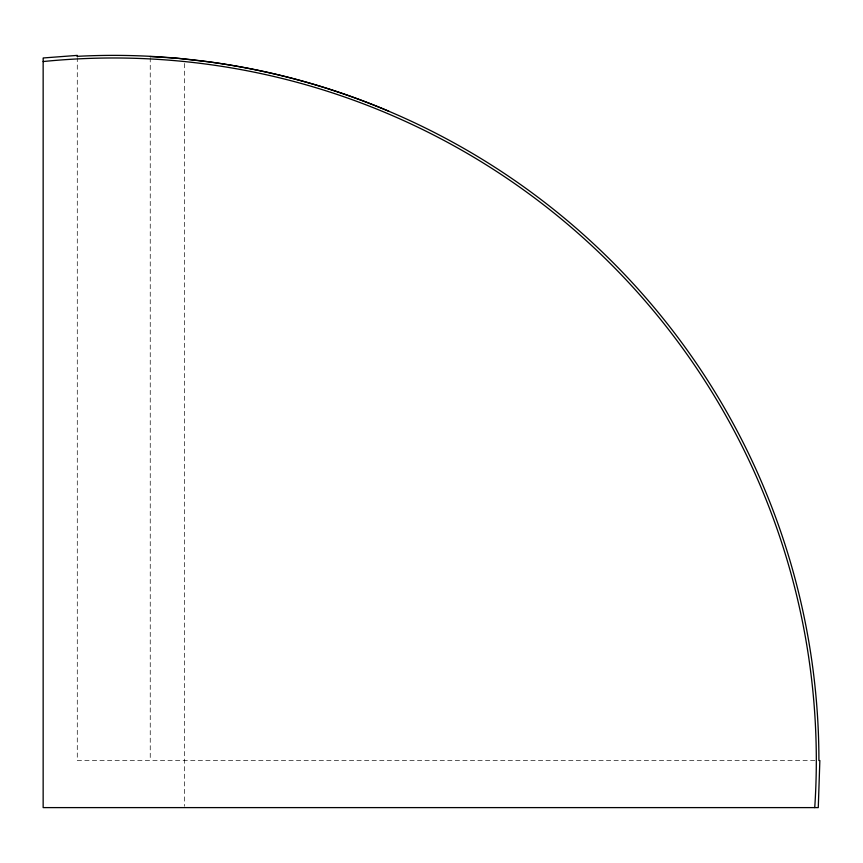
<?xml version="1.0" encoding="UTF-8"?>
<svg xmlns="http://www.w3.org/2000/svg" width="863" height="863" viewBox="0 0 863 863"><rect width="100%" height="100%" fill="white"/><g stroke="black" fill="none" stroke-linecap="round" stroke-linejoin="round"><path stroke-width="0.65" stroke-dasharray="4.32 3.24" d="M814.866 760.54L77.282 760.54L77.282 57.681M184.369 63.495L184.369 806.269M150.238 57.681L150.238 760.54"/><path stroke-width="1.29" d="M43.15 61.543C88.598 56.947 134.488 56.807 179.968 61.111A702.547 702.547 0 0 1 814.737 807.606M43.937 57.918L77.282 55.394L77.282 56.548M77.282 56.332C183.506 50.755 290.928 69.676 388.835 111.262M150.238 56.548L177.508 58.274L208.566 61.791A705.147 705.147 0 0 1 818.911 760.54L819.85 760.54L818.275 807.606L43.15 807.606L43.15 58.004"/></g></svg>
